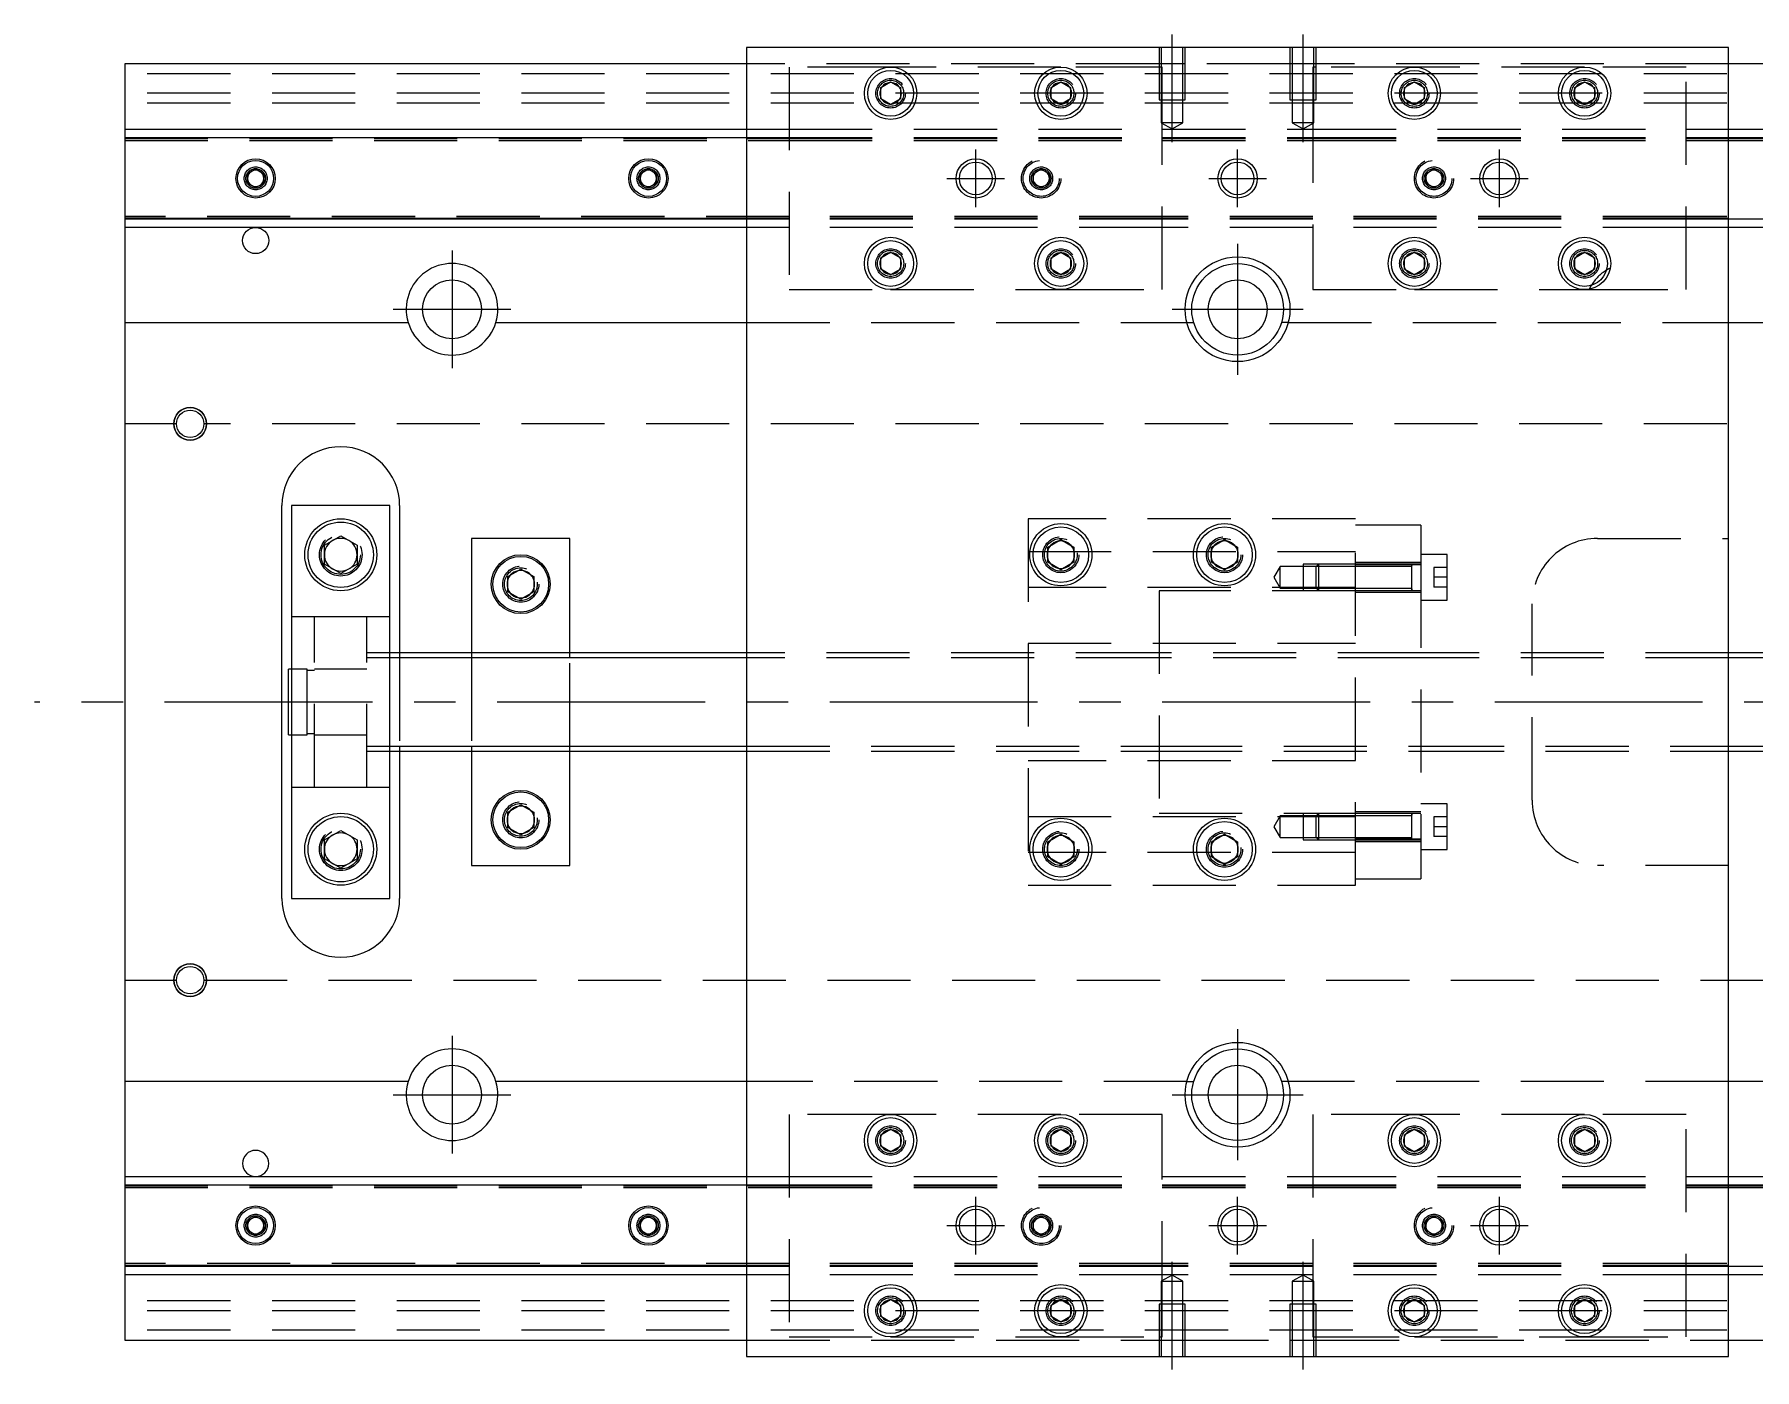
# Model space of a CAD drawing. Extents: x -14 to 591, y -284 to 102.
# Drawn here: x -13.8 to 249, y -102 to 102 of the extents above; entities that cross this region are included whole.
import ezdxf

# ---------------------------------------------------------------- set-up
doc = ezdxf.new("R2010")
doc.units = 0
doc.linetypes.add('CENTER', pattern=[50.8, 31.75, -6.35, 6.35, -6.35])
doc.linetypes.add('DASHED', pattern=[19.05, 12.7, -6.35])
doc.layers.get('0').update_dxf_attribs({"linetype": 'CONTINUOUS'})
doc.layers.add('CENTER', color=1, linetype='CENTER')

msp = doc.modelspace()

# ---------------------------------------------------------------- linework, layer by layer
at = {"color": 7, "linetype": 'CONTINUOUS'}
for p, q in [((245, 100), (95, 100)), ((95, 100), (95, -100)), ((245, -100), (245, 100)), ((95, 97.5), (0, 97.5)), ((0, 97.5), (0, 87.5)), ((340, 97.5), (245, 97.5)), ((115.5, 93.866026), (117, 94.73205)), ((117, 94.73205), (118.5, 93.866026)), ((141.5, 93.866026), (143, 94.73205)), ((143, 94.73205), (144.5, 93.866026)), ((195.5, 93.866026), (197, 94.73205)), ((197, 94.73205), (198.5, 93.866026)), ((221.5, 93.866026), (223, 94.73205)), ((223, 94.73205), (224.5, 93.866026)), ((115.5, 92.133974), (115.5, 93.866026)), ((117, 91.26795), (115.5, 92.133974)), ((118.5, 92.133974), (117, 91.26795)), ((118.5, 93.866026), (118.5, 92.133974)), ((141.5, 92.133974), (141.5, 93.866026)), ((143, 91.26795), (141.5, 92.133974)), ((144.5, 92.133974), (143, 91.26795)), ((144.5, 93.866026), (144.5, 92.133974)), ((195.5, 92.133974), (195.5, 93.866026)), ((197, 91.26795), (195.5, 92.133974)), ((198.5, 92.133974), (197, 91.26795)), ((198.5, 93.866026), (198.5, 92.133974)), ((221.5, 92.133974), (221.5, 93.866026)), ((223, 91.26795), (221.5, 92.133974)), ((224.5, 92.133974), (223, 91.26795)), ((224.5, 93.866026), (224.5, 92.133974)), ((0, 87.5), (95, 87.5)), ((0, 87.5), (0, 86.247728)), ((245, 87.5), (340, 87.5)), ((0, 86.247728), (0, 73.752272)), ((0, 86.247728), (95, 86.247728)), ((245, 86.247728), (340, 86.247728)), ((18.75, 80.721688), (20, 81.443376)), ((18.75, 79.278312), (18.75, 80.721688)), ((20, 78.556624), (18.75, 79.278312)), ((20, 81.443376), (21.25, 80.721688)), ((21.25, 79.278312), (20, 78.556624)), ((21.25, 80.721688), (21.25, 79.278312)), ((78.75, 80.721688), (80, 81.443376)), ((78.75, 79.278312), (78.75, 80.721688)), ((80, 78.556624), (78.75, 79.278312)), ((80, 81.443376), (81.25, 80.721688)), ((81.25, 79.278312), (80, 78.556624)), ((81.25, 80.721688), (81.25, 79.278312)), ((95, 73.752272), (0, 73.752272)), ((0, 73.752272), (0, 72.5)), ((340, 73.752272), (245, 73.752272)), ((95, 72.5), (0, 72.5)), ((0, 72.5), (0, 58)), ((340, 72.5), (245, 72.5)), ((115.5, 67.866026), (117, 68.73205)), ((117, 68.73205), (118.5, 67.866026)), ((141.5, 67.866026), (143, 68.73205)), ((143, 68.73205), (144.5, 67.866026)), ((195.5, 67.866026), (197, 68.73205)), ((197, 68.73205), (198.5, 67.866026)), ((221.5, 67.866026), (223, 68.73205)), ((223, 68.73205), (224.5, 67.866026)), ((115.5, 66.133974), (115.5, 67.866026)), ((117, 65.26795), (115.5, 66.133974)), ((118.5, 66.133974), (117, 65.26795)), ((118.5, 67.866026), (118.5, 66.133974)), ((141.5, 66.133974), (141.5, 67.866026)), ((143, 65.26795), (141.5, 66.133974)), ((144.5, 66.133974), (143, 65.26795)), ((144.5, 67.866026), (144.5, 66.133974)), ((195.5, 66.133974), (195.5, 67.866026)), ((197, 65.26795), (195.5, 66.133974)), ((198.5, 66.133974), (197, 65.26795)), ((198.5, 67.866026), (198.5, 66.133974)), ((221.5, 66.133974), (221.5, 67.866026)), ((223, 65.26795), (221.5, 66.133974)), ((224.5, 66.133974), (223, 65.26795)), ((224.5, 67.866026), (224.5, 66.133974)), ((0, 58), (43.291796, 58)), ((0, 58), (0, -58)), ((56.708204, 58), (95, 58)), ((162.254033, 58), (163.291796, 58)), ((177.745967, 58), (176.708204, 58)), ((245, 58), (283.291796, 58)), ((24, -30), (24, 30)), ((25.5, 30), (25.5, -30)), ((40.5, 30), (25.5, 30)), ((40.5, -30), (40.5, 30)), ((42, 30), (42, 7.5)), ((30.5, 23.943376), (33, 25.386752)), ((30.5, 21.056624), (30.5, 23.943376)), ((33, 25.386752), (35.5, 23.943376)), ((35.5, 23.943376), (35.5, 21.056624)), ((68, 25), (53, 25)), ((53, 25), (53, 7.5)), ((68, 7.5), (68, 25)), ((141, 23.6547), (143, 24.809402)), ((141, 21.3453), (141, 23.6547)), ((143, 24.809402), (145, 23.6547)), ((145, 23.6547), (145, 21.3453)), ((166, 23.6547), (168, 24.809402)), ((166, 21.3453), (166, 23.6547)), ((168, 24.809402), (170, 23.6547)), ((170, 23.6547), (170, 21.3453)), ((33, 19.613248), (30.5, 21.056624)), ((35.5, 21.056624), (33, 19.613248)), ((143, 20.190598), (141, 21.3453)), ((145, 21.3453), (143, 20.190598)), ((168, 20.190598), (166, 21.3453)), ((170, 21.3453), (168, 20.190598)), ((196.6, 20.702558), (196.6, 21.052564)), ((58.5, 19.1547), (60.5, 20.309402)), ((58.5, 16.8453), (58.5, 19.1547)), ((60.5, 20.309402), (62.5, 19.1547)), ((62.5, 19.1547), (62.5, 16.8453)), ((60.5, 15.690598), (58.5, 16.8453)), ((62.5, 16.8453), (60.5, 15.690598)), ((196.6, 17.052554), (196.6, 17.402558)), ((95, 7.5), (40.5, 7.5)), ((290, 7.5), (245, 7.5)), ((25, -5), (25, 5)), ((25.5, 5), (25, 5)), ((25, -5), (25.5, -5)), ((40.5, -7.5), (95, -7.5)), ((42, -7.5), (42, -30)), ((53, -7.5), (53, -25)), ((68, -25), (68, -7.5)), ((245, -7.5), (290, -7.5)), ((58.5, -16.8453), (60.5, -15.690598)), ((60.5, -15.690598), (62.5, -16.8453)), ((58.5, -19.1547), (58.5, -16.8453)), ((62.5, -16.8453), (62.5, -19.1547)), ((196.6, -21.052564), (196.6, -17.052554)), ((30.5, -21.056624), (33, -19.613248)), ((33, -19.613248), (35.5, -21.056624)), ((60.5, -20.309402), (58.5, -19.1547)), ((62.5, -19.1547), (60.5, -20.309402)), ((141, -21.3453), (143, -20.190598)), ((143, -20.190598), (145, -21.3453)), ((166, -21.3453), (168, -20.190598)), ((168, -20.190598), (170, -21.3453)), ((30.5, -23.943376), (30.5, -21.056624)), ((35.5, -21.056624), (35.5, -23.943376)), ((141, -23.6547), (141, -21.3453)), ((145, -21.3453), (145, -23.6547)), ((166, -23.6547), (166, -21.3453)), ((170, -21.3453), (170, -23.6547)), ((196.6, -21.052564), (196.6, -21.051878)), ((33, -25.386752), (30.5, -23.943376)), ((35.5, -23.943376), (33, -25.386752)), ((53, -25), (68, -25)), ((143, -24.809402), (141, -23.6547)), ((145, -23.6547), (143, -24.809402)), ((168, -24.809402), (166, -23.6547)), ((170, -23.6547), (168, -24.809402)), ((25.5, -30), (40.5, -30)), ((0, -58), (0, -72.5)), ((43.291796, -58), (0, -58)), ((95, -58), (56.708204, -58)), ((162.254033, -58), (163.291796, -58)), ((177.745967, -58), (176.708204, -58)), ((283.291796, -58), (245, -58)), ((115.5, -66.133974), (117, -65.26795)), ((117, -65.26795), (118.5, -66.133974)), ((141.5, -66.133974), (143, -65.26795)), ((143, -65.26795), (144.5, -66.133974)), ((195.5, -66.133974), (197, -65.26795)), ((197, -65.26795), (198.5, -66.133974)), ((221.5, -66.133974), (223, -65.26795)), ((223, -65.26795), (224.5, -66.133974)), ((115.5, -67.866026), (115.5, -66.133974)), ((117, -68.73205), (115.5, -67.866026)), ((118.5, -67.866026), (117, -68.73205)), ((118.5, -66.133974), (118.5, -67.866026)), ((141.5, -67.866026), (141.5, -66.133974)), ((143, -68.73205), (141.5, -67.866026)), ((144.5, -67.866026), (143, -68.73205)), ((144.5, -66.133974), (144.5, -67.866026)), ((195.5, -67.866026), (195.5, -66.133974)), ((197, -68.73205), (195.5, -67.866026)), ((198.5, -67.866026), (197, -68.73205)), ((198.5, -66.133974), (198.5, -67.866026)), ((221.5, -67.866026), (221.5, -66.133974)), ((223, -68.73205), (221.5, -67.866026)), ((224.5, -67.866026), (223, -68.73205)), ((224.5, -66.133974), (224.5, -67.866026)), ((0, -72.5), (95, -72.5)), ((0, -72.5), (0, -73.752272)), ((245, -72.5), (340, -72.5)), ((0, -73.752272), (95, -73.752272)), ((0, -73.752272), (0, -86.247728)), ((245, -73.752272), (340, -73.752272)), ((18.75, -79.278312), (20, -78.556624)), ((20, -78.556624), (21.25, -79.278312)), ((78.75, -79.278312), (80, -78.556624)), ((80, -78.556624), (81.25, -79.278312)), ((18.75, -80.721688), (18.75, -79.278312)), ((20, -81.443376), (18.75, -80.721688)), ((21.25, -80.721688), (20, -81.443376)), ((21.25, -79.278312), (21.25, -80.721688)), ((78.75, -80.721688), (78.75, -79.278312)), ((80, -81.443376), (78.75, -80.721688)), ((81.25, -80.721688), (80, -81.443376)), ((81.25, -79.278312), (81.25, -80.721688)), ((0, -86.247728), (0, -87.5)), ((95, -86.247728), (0, -86.247728)), ((340, -86.247728), (245, -86.247728)), ((95, -87.5), (0, -87.5)), ((0, -87.5), (0, -97.5)), ((340, -87.5), (245, -87.5)), ((115.5, -92.133974), (117, -91.26795)), ((117, -91.26795), (118.5, -92.133974)), ((141.5, -92.133974), (143, -91.26795)), ((143, -91.26795), (144.5, -92.133974)), ((195.5, -92.133974), (197, -91.26795)), ((197, -91.26795), (198.5, -92.133974)), ((221.5, -92.133974), (223, -91.26795)), ((223, -91.26795), (224.5, -92.133974)), ((115.5, -93.866026), (115.5, -92.133974)), ((117, -94.73205), (115.5, -93.866026)), ((118.5, -93.866026), (117, -94.73205)), ((118.5, -92.133974), (118.5, -93.866026)), ((141.5, -93.866026), (141.5, -92.133974)), ((143, -94.73205), (141.5, -93.866026)), ((144.5, -93.866026), (143, -94.73205)), ((144.5, -92.133974), (144.5, -93.866026)), ((195.5, -93.866026), (195.5, -92.133974)), ((197, -94.73205), (195.5, -93.866026)), ((198.5, -93.866026), (197, -94.73205)), ((198.5, -92.133974), (198.5, -93.866026)), ((221.5, -93.866026), (221.5, -92.133974)), ((223, -94.73205), (221.5, -93.866026)), ((224.5, -93.866026), (223, -94.73205)), ((224.5, -92.133974), (224.5, -93.866026)), ((0, -97.5), (95, -97.5)), ((245, -97.5), (340, -97.5)), ((95, -100), (245, -100))]:
    msp.add_line(p, q, dxfattribs=at)
at = {"color": 3, "linetype": 'DASHED'}
for p, q in [((158.000006, 100), (158.000006, 92)), ((158.35, 100), (158.35, 92)), ((161.65, 92), (161.65, 100)), ((161.999994, 92), (161.999994, 100)), ((178.000006, 100), (178.000006, 92)), ((178.35, 100), (178.35, 92)), ((181.65, 92), (181.65, 100)), ((181.999994, 92), (181.999994, 100)), ((158.000006, 97.5), (95, 97.5)), ((161.999994, 97.5), (158.000006, 97.5)), ((178.000006, 97.5), (161.999994, 97.5)), ((181.999994, 97.5), (178.000006, 97.5)), ((245, 97.5), (181.999994, 97.5)), ((340, 96), (0, 96)), ((101.5, 97), (101.5, 63)), ((117, 97), (101.5, 97)), ((143, 97), (117, 97)), ((158.000006, 97), (143, 97)), ((158.5, 97), (158.000006, 97)), ((158.5, 92), (158.5, 97)), ((181.5, 97), (181.5, 92)), ((181.999994, 97), (181.5, 97)), ((197, 97), (181.999994, 97)), ((223, 97), (197, 97)), ((238.5, 97), (223, 97)), ((238.5, 63), (238.5, 97)), ((340, 93), (0, 93)), ((118.973226, 93.326156), (119, 93)), ((144.973226, 93.326156), (145, 93)), ((158.000006, 92), (161.999994, 92)), ((158.35, 92), (158.35, 88.5)), ((158.5, 63), (158.5, 92)), ((161.65, 88.5), (161.65, 92)), ((178.000006, 92), (181.999994, 92)), ((178.35, 92), (178.35, 88.5)), ((181.5, 92), (181.5, 63)), ((181.65, 88.5), (181.65, 92)), ((195, 93), (195.023172, 93.30356)), ((221, 93), (221.030168, 93.346066)), ((340, 91.5), (0, 91.5)), ((95, 87.5), (101.5, 87.5)), ((101.5, 87.5), (158.5, 87.5)), ((161.65, 88.5), (158.35, 88.5)), ((158.35, 88.5), (160, 87.547372)), ((158.5, 87.5), (181.5, 87.5)), ((160, 87.547372), (161.65, 88.5)), ((181.65, 88.5), (178.35, 88.5)), ((178.35, 88.5), (180, 87.547372)), ((180, 87.547372), (181.65, 88.5)), ((181.5, 87.5), (238.5, 87.5)), ((238.5, 87.5), (245, 87.5)), ((0, 86.1147), (95, 86.1147)), ((0, 86.1), (101.5, 86.1)), ((0, 85.8), (101.5, 85.8)), ((95, 86.247728), (101.5, 86.247728)), ((95, 86.1147), (101.5, 86.1147)), ((101.5, 86.247728), (158.5, 86.247728)), ((101.5, 86.1147), (158.5, 86.1147)), ((101.5, 86.1), (158.5, 86.1)), ((101.5, 86.1), (158.5, 86.1)), ((101.5, 85.8), (158.5, 85.8)), ((101.5, 85.8), (158.5, 85.8)), ((158.5, 86.247728), (181.5, 86.247728)), ((158.5, 86.1147), (181.5, 86.1147)), ((158.5, 86.1), (181.5, 86.1)), ((158.5, 85.8), (181.5, 85.8)), ((181.5, 86.247728), (238.5, 86.247728)), ((181.5, 86.1147), (238.5, 86.1147)), ((181.5, 86.1), (238.5, 86.1)), ((181.5, 86.1), (238.5, 86.1)), ((181.5, 85.8), (238.5, 85.8)), ((181.5, 85.8), (238.5, 85.8)), ((238.5, 86.247728), (245, 86.247728)), ((238.5, 86.1147), (245, 86.1147)), ((238.5, 86.1), (340, 86.1)), ((238.5, 85.8), (340, 85.8)), ((245, 86.1147), (340, 86.1147)), ((21.477374, 80.25955), (21.5, 80)), ((78.5, 80), (78.516134, 80.21941)), ((138.75, 80.721688), (140, 81.443376)), ((138.75, 79.278312), (138.75, 80.721688)), ((140, 78.556624), (138.75, 79.278312)), ((140, 81.443376), (141.25, 80.721688)), ((141.25, 79.278312), (140, 78.556624)), ((141.25, 80.721688), (141.25, 79.278312)), ((141.477374, 80.25955), (141.5, 80)), ((198.75, 80.721688), (200, 81.443376)), ((198.75, 79.278312), (198.75, 80.721688)), ((200, 78.556624), (198.75, 79.278312)), ((200, 81.443376), (201.25, 80.721688)), ((201.25, 79.278312), (200, 78.556624)), ((201.25, 80.721688), (201.25, 79.278312)), ((201.477374, 80.25955), (201.5, 80)), ((101.5, 74.2), (0, 74.2)), ((101.5, 73.9), (0, 73.9)), ((95, 73.8853), (0, 73.8853)), ((101.5, 73.8853), (95, 73.8853)), ((101.5, 73.752272), (95, 73.752272)), ((158.5, 74.2), (101.5, 74.2)), ((158.5, 73.9), (101.5, 73.9)), ((158.5, 73.8853), (101.5, 73.8853)), ((158.5, 73.752272), (101.5, 73.752272)), ((181.5, 74.2), (158.5, 74.2)), ((181.5, 73.9), (158.5, 73.9)), ((181.5, 73.8853), (158.5, 73.8853)), ((181.5, 73.752272), (158.5, 73.752272)), ((238.5, 74.2), (181.5, 74.2)), ((238.5, 73.9), (181.5, 73.9)), ((238.5, 73.8853), (181.5, 73.8853)), ((238.5, 73.752272), (181.5, 73.752272)), ((340, 74.2), (238.5, 74.2)), ((340, 73.9), (238.5, 73.9)), ((245, 73.8853), (238.5, 73.8853)), ((245, 73.752272), (238.5, 73.752272)), ((340, 73.8853), (245, 73.8853)), ((101.5, 72.5), (95, 72.5)), ((158.5, 72.5), (101.5, 72.5)), ((181.5, 72.5), (158.5, 72.5)), ((238.5, 72.5), (181.5, 72.5)), ((245, 72.5), (238.5, 72.5)), ((118.973226, 67.326156), (119, 67)), ((144.973226, 67.326156), (145, 67)), ((198.973226, 67.326156), (199, 67)), ((224.973226, 67.326156), (225, 67)), ((101.5, 63), (117, 63)), ((117, 63), (143, 63)), ((143, 63), (158.5, 63)), ((181.5, 63), (197, 63)), ((197, 63), (223, 63)), ((223, 63), (238.5, 63)), ((95, 58), (162.254033, 58)), ((177.745967, 58), (245, 58)), ((7.9, 42.5), (0, 42.5)), ((340, 42.5), (12.1, 42.5)), ((138, 28), (138, -28)), ((188, 28), (138, 28)), ((188, -28), (188, 28)), ((198, 27), (188, 27)), ((198, 27), (198, 20.976176)), ((225, 25), (245, 25)), ((30, 22.5), (30.020026, 22.846056)), ((138, 23), (188, 23)), ((145.483582, 22.786038), (145.5, 22.5)), ((165.5, 22.5), (165.52689, 22.865682)), ((180, 21.052554), (180, 17.052564)), ((182.35, 21.052554), (180, 21.052554)), ((182.35, 21.052558), (182, 20.702558)), ((182.35, 21.052558), (182.35, 17.052558)), ((188, 21.052556), (182.35, 21.052558)), ((188, 21.052554), (182.35, 21.052554)), ((198, 21.302558), (188, 21.302558)), ((196.605, 21.052558), (188, 21.052556)), ((198, 21.052558), (196.595, 21.052558)), ((196.6, 17.052554), (196.6, 21.052564)), ((196.6, 20.836098), (196.6, 21.052558)), ((196.6, 21.052558), (196.6, 20.835892)), ((202, 22.552558), (198, 22.552558)), ((202, 15.552558), (202, 22.552558)), ((176.5, 20.702558), (175.547372, 19.052558)), ((175.547372, 19.052558), (176.5, 17.402558)), ((176.5, 17.402558), (176.5, 20.702558)), ((180, 20.702558), (176.5, 20.702558)), ((182, 20.702558), (180, 20.702558)), ((182, 17.402558), (182, 20.702558)), ((188, 20.702558), (182, 20.702558)), ((188, 20.702558), (182, 20.702558)), ((198, 20.976176), (188, 20.976176)), ((196.6, 20.702558), (188, 20.702558)), ((196.6, 17.26902), (196.6, 20.836098)), ((196.6, 17.402558), (196.6, 20.702558)), ((198, 20.976176), (198, -20.976176)), ((200, 20.552558), (200, 19.052558)), ((202, 20.552558), (200, 20.552558)), ((200, 19.052558), (200, 17.552558)), ((202, 19.052558), (200, 19.052558)), ((62.983582, 18.286038), (63, 18)), ((188, 17.5), (138, 17.5)), ((158, 17), (158, -17)), ((188, 17), (158, 17)), ((176.5, 17.402558), (180, 17.402558)), ((180, 17.402558), (182, 17.402558)), ((180, 17.052564), (182.35, 17.052564)), ((182, 17.402558), (188, 17.402558)), ((182, 17.402558), (182.35, 17.052558)), ((182, 17.402558), (188, 17.402558)), ((182.35, 17.052564), (188, 17.052564)), ((182.35, 17.052558), (188, 17.052562)), ((188, 17.402558), (196.6, 17.402558)), ((188, 17.052562), (196.605, 17.052558)), ((188, 16.802558), (198, 16.802558)), ((196.595, 17.052558), (198, 17.052558)), ((196.6, 17.269268), (196.6, 17.052558)), ((196.6, 17.052558), (196.6, 17.26902)), ((202, 17.552558), (200, 17.552558)), ((198, 15.552558), (202, 15.552558)), ((215, -15), (215, 15)), ((29, 13), (25.5, 13)), ((29, -13), (29, 13)), ((37, 13), (29, 13)), ((37, -13), (37, 13)), ((40.5, 13), (37, 13)), ((138, 9), (188, 9)), ((40.5, 7.5), (37, 7.5)), ((40.5, 6.75), (37, 6.75)), ((42, 7.5), (42, 6.75)), ((42, 6.75), (42, -6.75)), ((53, 7.5), (53, 6.75)), ((53, 6.75), (53, -6.75)), ((68, 6.75), (68, 7.5)), ((68, -6.75), (68, 6.75)), ((158, 7.5), (95, 7.5)), ((158, 6.75), (95, 6.75)), ((198, 7.5), (158, 7.5)), ((198, 6.75), (158, 6.75)), ((245, 7.5), (198, 7.5)), ((245, 6.75), (198, 6.75)), ((27.85, 5), (25.5, 5)), ((27.85, -5), (27.85, 5)), ((29, 4.8), (27.85, 4.8)), ((37, 5), (29, 5)), ((25.5, -5), (27.85, -5)), ((27.85, -4.8), (29, -4.8)), ((29, -5), (37, -5)), ((37, -6.75), (40.5, -6.75)), ((37, -7.5), (40.5, -7.5)), ((42, -6.75), (42, -7.5)), ((53, -6.75), (53, -7.5)), ((68, -7.5), (68, -6.75)), ((95, -6.75), (158, -6.75)), ((95, -7.5), (158, -7.5)), ((158, -6.75), (198, -6.75)), ((158, -7.5), (198, -7.5)), ((198, -6.75), (245, -6.75)), ((198, -7.5), (245, -7.5)), ((188, -9), (138, -9)), ((25.5, -13), (29, -13)), ((29, -13), (37, -13)), ((37, -13), (40.5, -13)), ((202, -15.552558), (198, -15.552558)), ((202, -22.552558), (202, -15.552558)), ((62.983582, -17.713962), (63, -18)), ((138, -17.5), (188, -17.5)), ((158, -17), (188, -17)), ((176.5, -17.402558), (175.547372, -19.052558)), ((176.5, -20.702558), (176.5, -17.402558)), ((180, -17.402558), (176.5, -17.402558)), ((180, -17.052564), (180, -21.052554)), ((182.35, -17.052564), (180, -17.052564)), ((182, -17.402558), (180, -17.402558)), ((182.35, -17.052558), (182, -17.402558)), ((182, -20.702558), (182, -17.402558)), ((188, -17.402558), (182, -17.402558)), ((188, -17.402558), (182, -17.402558)), ((182.35, -17.052558), (182.35, -21.052558)), ((188, -17.052562), (182.35, -17.052558)), ((188, -17.052564), (182.35, -17.052564)), ((198, -16.802558), (188, -16.802558)), ((196.605, -17.052558), (188, -17.052562)), ((196.6, -17.402558), (188, -17.402558)), ((198, -17.052558), (196.595, -17.052558)), ((196.6, -21.051878), (196.6, -17.052554)), ((196.6, -17.26902), (196.6, -17.052558)), ((196.6, -17.052558), (196.6, -17.269226)), ((196.6, -20.836098), (196.6, -17.26902)), ((200, -17.552558), (200, -19.052558)), ((202, -17.552558), (200, -17.552558)), ((175.547372, -19.052558), (176.5, -20.702558)), ((176.5, -20.702558), (180, -20.702558)), ((180, -20.702558), (182, -20.702558)), ((182, -20.702558), (188, -20.702558)), ((182, -20.702558), (182.35, -21.052558)), ((182, -20.702558), (188, -20.702558)), ((188, -20.702558), (196.6, -20.702558)), ((198, -20.976176), (188, -20.976176)), ((198, -20.976176), (188, -20.976176)), ((196.6, -20.83585), (196.6, -21.052558)), ((196.6, -21.052558), (196.6, -20.836098)), ((198, -20.976176), (198, -27)), ((202, -19.052558), (200, -19.052558)), ((200, -19.052558), (200, -20.552558)), ((202, -20.552558), (200, -20.552558)), ((30, -22.5), (30.020026, -22.153944)), ((188, -23), (138, -23)), ((140.5, -22.5), (140.534018, -22.088984)), ((170.483582, -22.213962), (170.5, -22.5)), ((180, -21.052554), (182.35, -21.052554)), ((182.35, -21.052554), (188, -21.052554)), ((182.35, -21.052558), (188, -21.052556)), ((188, -21.052556), (196.605, -21.052558)), ((188, -21.302558), (198, -21.302558)), ((196.595, -21.052558), (198, -21.052558)), ((198, -22.552558), (202, -22.552558)), ((245, -25), (225, -25)), ((138, -28), (188, -28)), ((188, -27), (198, -27)), ((0, -42.5), (7.9, -42.5)), ((12.1, -42.5), (340, -42.5)), ((162.254033, -58), (95, -58)), ((245, -58), (177.745967, -58)), ((101.5, -63), (101.5, -97)), ((117, -63), (101.5, -63)), ((143, -63), (117, -63)), ((158.5, -63), (143, -63)), ((158.5, -92), (158.5, -63)), ((197, -63), (181.5, -63)), ((181.5, -63), (181.5, -92)), ((223, -63), (197, -63)), ((238.5, -63), (223, -63)), ((238.5, -97), (238.5, -63)), ((118.973226, -66.673844), (119, -67)), ((141, -67), (141.023172, -66.69644)), ((195, -67), (195.023172, -66.69644)), ((221, -67), (221.030168, -66.653934)), ((95, -72.5), (101.5, -72.5)), ((101.5, -72.5), (158.5, -72.5)), ((158.5, -72.5), (181.5, -72.5)), ((181.5, -72.5), (238.5, -72.5)), ((238.5, -72.5), (245, -72.5)), ((0, -73.8853), (95, -73.8853)), ((0, -73.9), (101.5, -73.9)), ((0, -74.2), (101.5, -74.2)), ((95, -73.752272), (101.5, -73.752272)), ((95, -73.8853), (101.5, -73.8853)), ((101.5, -73.752272), (158.5, -73.752272)), ((101.5, -73.8853), (158.5, -73.8853)), ((101.5, -73.9), (158.5, -73.9)), ((101.5, -74.2), (158.5, -74.2)), ((158.5, -73.752272), (181.5, -73.752272)), ((158.5, -73.8853), (181.5, -73.8853)), ((158.5, -73.9), (181.5, -73.9)), ((158.5, -74.2), (181.5, -74.2)), ((181.5, -73.752272), (238.5, -73.752272)), ((181.5, -73.8853), (238.5, -73.8853)), ((181.5, -73.9), (238.5, -73.9)), ((181.5, -74.2), (238.5, -74.2)), ((238.5, -73.752272), (245, -73.752272)), ((238.5, -73.8853), (245, -73.8853)), ((238.5, -73.9), (340, -73.9)), ((238.5, -74.2), (340, -74.2)), ((245, -73.8853), (340, -73.8853)), ((138.75, -79.278312), (140, -78.556624)), ((140, -78.556624), (141.25, -79.278312)), ((198.75, -79.278312), (200, -78.556624)), ((200, -78.556624), (201.25, -79.278312)), ((18.5, -80), (18.516134, -79.78059)), ((81.477374, -79.74045), (81.5, -80)), ((138.75, -80.721688), (138.75, -79.278312)), ((140, -81.443376), (138.75, -80.721688)), ((141.25, -80.721688), (140, -81.443376)), ((141.25, -79.278312), (141.25, -80.721688)), ((141.477374, -79.74045), (141.5, -80)), ((198.75, -80.721688), (198.75, -79.278312)), ((200, -81.443376), (198.75, -80.721688)), ((201.25, -80.721688), (200, -81.443376)), ((201.25, -79.278312), (201.25, -80.721688)), ((201.477374, -79.74045), (201.5, -80)), ((101.5, -85.8), (0, -85.8)), ((101.5, -86.1), (0, -86.1)), ((95, -86.1147), (0, -86.1147)), ((101.5, -86.1147), (95, -86.1147)), ((101.5, -86.247728), (95, -86.247728)), ((158.5, -85.8), (101.5, -85.8)), ((158.5, -85.8), (101.5, -85.8)), ((158.5, -86.1), (101.5, -86.1)), ((158.5, -86.1), (101.5, -86.1)), ((158.5, -86.1147), (101.5, -86.1147)), ((158.5, -86.247728), (101.5, -86.247728)), ((181.5, -85.8), (158.5, -85.8)), ((181.5, -86.1), (158.5, -86.1)), ((181.5, -86.1147), (158.5, -86.1147)), ((181.5, -86.247728), (158.5, -86.247728)), ((238.5, -85.8), (181.5, -85.8)), ((238.5, -85.8), (181.5, -85.8)), ((238.5, -86.1), (181.5, -86.1)), ((238.5, -86.1), (181.5, -86.1)), ((238.5, -86.1147), (181.5, -86.1147)), ((238.5, -86.247728), (181.5, -86.247728)), ((340, -85.8), (238.5, -85.8)), ((340, -86.1), (238.5, -86.1)), ((245, -86.1147), (238.5, -86.1147)), ((245, -86.247728), (238.5, -86.247728)), ((340, -86.1147), (245, -86.1147)), ((101.5, -87.5), (95, -87.5)), ((158.5, -87.5), (101.5, -87.5)), ((160, -87.547372), (158.35, -88.5)), ((158.35, -88.5), (160, -88.5)), ((158.35, -88.5), (158.35, -92)), ((181.5, -87.5), (158.5, -87.5)), ((161.65, -88.5), (160, -87.547372)), ((160, -88.5), (161.65, -88.5)), ((161.65, -92), (161.65, -88.5)), ((180, -87.547372), (178.35, -88.5)), ((178.35, -88.5), (180, -88.5)), ((178.35, -88.5), (178.35, -92)), ((181.65, -88.5), (180, -87.547372)), ((180, -88.5), (181.65, -88.5)), ((238.5, -87.5), (181.5, -87.5)), ((181.65, -92), (181.65, -88.5)), ((245, -87.5), (238.5, -87.5)), ((340, -91.5), (0, -91.5)), ((340, -93), (0, -93)), ((115, -93), (115.030168, -92.653934)), ((144.973226, -92.673844), (145, -93)), ((161.999994, -92), (158.000006, -92)), ((158.000006, -92), (158.000006, -100)), ((158.35, -92), (158.35, -100)), ((158.5, -97), (158.5, -92)), ((161.65, -100), (161.65, -92)), ((161.999994, -100), (161.999994, -92)), ((181.999994, -92), (178.000006, -92)), ((178.000006, -92), (178.000006, -100)), ((178.35, -92), (178.35, -100)), ((181.5, -92), (181.5, -97)), ((181.65, -100), (181.65, -92)), ((181.999994, -100), (181.999994, -92)), ((198.973226, -92.673844), (199, -93)), ((224.973226, -92.673844), (225, -93)), ((340, -96), (0, -96)), ((101.5, -97), (117, -97)), ((117, -97), (143, -97)), ((143, -97), (158.000006, -97)), ((158.000006, -97), (158.5, -97)), ((181.5, -97), (181.999994, -97)), ((181.999994, -97), (197, -97)), ((197, -97), (223, -97)), ((223, -97), (238.5, -97)), ((95, -97.5), (158.000006, -97.5)), ((158.000006, -97.5), (161.999994, -97.5)), ((161.999994, -97.5), (178.000006, -97.5)), ((178.000006, -97.5), (181.999994, -97.5)), ((181.999994, -97.5), (245, -97.5))]:
    msp.add_line(p, q, dxfattribs=at)
at = {"color": 3, "linetype": 'CONTINUOUS'}
for p, q in [((95, 6.75), (40.5, 6.75)), ((290, 6.75), (245, 6.75)), ((40.5, -6.75), (95, -6.75)), ((245, -6.75), (290, -6.75))]:
    msp.add_line(p, q, dxfattribs=at)
at = {"color": 7, "linetype": 'CONTINUOUS'}
for centre, radius in [((117, 93), 4), ((117, 93), 3.5), ((143, 93), 4), ((143, 93), 3.5), ((197, 93), 4), ((197, 93), 3.5), ((223, 93), 4), ((223, 93), 3.5), ((20, 80), 3), ((20, 80), 2.75), ((80, 80), 3), ((80, 80), 2.75), ((130, 80), 2.5), ((170, 80), 3), ((170, 80), 2.5), ((210, 80), 2.5), ((20, 70.5), 2), ((117, 67), 4), ((143, 67), 4), ((197, 67), 4), ((223, 67), 4), ((117, 67), 3.5), ((143, 67), 3.5), ((197, 67), 3.5), ((223, 67), 3.5), ((170, 60), 8), ((170, 60), 7), ((50, 60), 4.5), ((170, 60), 4.5), ((10, 42.5), 2.5), ((10, 42.5), 2.1), ((33, 22.5), 5.5), ((33, 22.5), 5), ((143, 22.5), 4.75), ((143, 22.5), 4.25), ((168, 22.5), 4.75), ((168, 22.5), 4.25), ((60.5, 18), 4.5), ((60.5, 18), 4.25), ((60.5, -18), 4.5), ((60.5, -18), 4.25), ((33, -22.5), 5.5), ((33, -22.5), 5), ((143, -22.5), 4.75), ((143, -22.5), 4.25), ((168, -22.5), 4.75), ((168, -22.5), 4.25), ((10, -42.5), 2.5), ((10, -42.5), 2.1), ((170, -60), 8), ((170, -60), 7), ((50, -60), 4.5), ((170, -60), 4.5), ((117, -67), 4), ((143, -67), 4), ((197, -67), 4), ((223, -67), 4), ((117, -67), 3.5), ((143, -67), 3.5), ((197, -67), 3.5), ((223, -67), 3.5), ((20, -80), 3), ((20, -80), 2.75), ((80, -80), 3), ((80, -80), 2.75), ((130, -80), 2.5), ((170, -80), 3), ((170, -80), 2.5), ((210, -80), 2.5), ((117, -93), 4), ((143, -93), 4), ((197, -93), 4), ((223, -93), 4), ((117, -93), 3.5), ((143, -93), 3.5), ((197, -93), 3.5), ((223, -93), 3.5)]:
    msp.add_circle(centre, radius, dxfattribs=at)
at = {"color": 3, "linetype": 'DASHED'}
for centre, radius in [((117, 93), 2.25), ((117, 93), 2), ((143, 93), 2.25), ((143, 93), 2), ((197, 93), 2.25), ((197, 93), 2), ((223, 93), 2.25), ((223, 93), 2), ((20, 80), 1.75), ((20, 80), 1.5), ((80, 80), 1.75), ((80, 80), 1.5), ((140, 80), 3), ((140, 80), 2.75), ((140, 80), 1.75), ((140, 80), 1.5), ((200, 80), 3), ((200, 80), 2.75), ((200, 80), 1.75), ((200, 80), 1.5), ((117, 67), 2.25), ((117, 67), 2), ((143, 67), 2.25), ((143, 67), 2), ((197, 67), 2.25), ((197, 67), 2), ((223, 67), 2.25), ((223, 67), 2), ((33, 22.5), 3.25), ((33, 22.5), 3), ((143, 22.5), 2.75), ((143, 22.5), 2.5), ((168, 22.5), 2.75), ((168, 22.5), 2.5), ((60.5, 18), 2.75), ((60.5, 18), 2.5), ((60.5, -18), 2.75), ((60.5, -18), 2.5), ((33, -22.5), 3.25), ((33, -22.5), 3), ((143, -22.5), 2.75), ((143, -22.5), 2.5), ((168, -22.5), 2.75), ((168, -22.5), 2.5), ((117, -67), 2.25), ((117, -67), 2), ((143, -67), 2.25), ((143, -67), 2), ((197, -67), 2.25), ((197, -67), 2), ((223, -67), 2.25), ((223, -67), 2), ((20, -80), 1.75), ((20, -80), 1.5), ((80, -80), 1.75), ((80, -80), 1.5), ((140, -80), 3), ((140, -80), 2.75), ((140, -80), 1.75), ((140, -80), 1.5), ((200, -80), 3), ((200, -80), 2.75), ((200, -80), 1.75), ((200, -80), 1.5), ((117, -93), 2.25), ((117, -93), 2), ((143, -93), 2.25), ((143, -93), 2), ((197, -93), 2.25), ((197, -93), 2), ((223, -93), 2.25), ((223, -93), 2)]:
    msp.add_circle(centre, radius, dxfattribs=at)
at = {"color": 3, "linetype": 'CONTINUOUS'}
for centre in [(130, 80), (210, 80), (130, -80), (210, -80)]:
    msp.add_circle(centre, 3, dxfattribs=at)
at = {"color": 7, "linetype": 'CONTINUOUS'}
for centre, radius, start, end in [((117, 93), 1.65, 95.380023, 144.619977), ((117, 93), 1.65, 84.619977, 95.380023), ((117, 93), 1.65, 35.380023, 84.619977), ((143, 93), 1.65, 95.380023, 144.619977), ((143, 93), 1.65, 84.619977, 95.380023), ((143, 93), 1.65, 35.380023, 84.619977), ((197, 93), 1.65, 95.380023, 144.619977), ((197, 93), 1.65, 84.619977, 95.380023), ((197, 93), 1.65, 35.380023, 84.619977), ((223, 93), 1.65, 95.380023, 144.619977), ((223, 93), 1.65, 84.619977, 95.380023), ((223, 93), 1.65, 35.380023, 84.619977), ((117, 93), 1.65, 155.380023, 180), ((117, 93), 1.65, 180, 204.619977), ((117, 93), 1.65, 144.619977, 155.380023), ((117, 93), 1.65, 204.619977, 215.380023), ((117, 93), 1.65, 215.380023, 264.619977), ((117, 93), 1.65, 275.380023, 324.619977), ((117, 93), 1.65, 24.619977, 35.380023), ((117, 93), 1.65, 324.619977, 335.380023), ((117, 93), 1.65, 335.380023, 24.619977), ((143, 93), 1.65, 155.380023, 180), ((143, 93), 1.65, 180, 204.619977), ((143, 93), 1.65, 144.619977, 155.380023), ((143, 93), 1.65, 204.619977, 215.380023), ((143, 93), 1.65, 215.380023, 264.619977), ((143, 93), 1.65, 275.380023, 324.619977), ((143, 93), 1.65, 24.619977, 35.380023), ((143, 93), 1.65, 324.619977, 335.380023), ((143, 93), 1.65, 335.380023, 24.619977), ((197, 93), 1.65, 155.380023, 180), ((197, 93), 1.65, 180, 204.619977), ((197, 93), 1.65, 144.619977, 155.380023), ((197, 93), 1.65, 204.619977, 215.380023), ((197, 93), 1.65, 215.380023, 264.619977), ((197, 93), 1.65, 275.380023, 324.619977), ((197, 93), 1.65, 24.619977, 35.380023), ((197, 93), 1.65, 324.619977, 335.380023), ((197, 93), 1.65, 335.380023, 24.619977), ((223, 93), 1.65, 155.380023, 180), ((223, 93), 1.65, 180, 204.619977), ((223, 93), 1.65, 144.619977, 155.380023), ((223, 93), 1.65, 204.619977, 215.380023), ((223, 93), 1.65, 215.380023, 264.619977), ((223, 93), 1.65, 275.380023, 324.619977), ((223, 93), 1.65, 24.619977, 35.380023), ((223, 93), 1.65, 324.619977, 335.380023), ((223, 93), 1.65, 335.380023, 24.619977), ((117, 93), 1.65, 264.619977, 275.380023), ((143, 93), 1.65, 264.619977, 275.380023), ((197, 93), 1.65, 264.619977, 275.380023), ((223, 93), 1.65, 264.619977, 275.380023), ((20, 80), 1.25, 120, 180), ((20, 80), 1.25, 180, 240), ((20, 80), 1.25, 60, 120), ((20, 80), 1.25, 240, 300), ((20, 80), 1.25, 0, 60), ((20, 80), 1.25, 300, 0), ((80, 80), 1.25, 120, 180), ((80, 80), 1.25, 180, 240), ((80, 80), 1.25, 60, 120), ((80, 80), 1.25, 240, 300), ((80, 80), 1.25, 0, 60), ((80, 80), 1.25, 300, 0), ((140, 80), 1.25, 300, 180), ((140, 80), 1.25, 180, 240), ((140, 80), 1.25, 240, 300), ((200, 80), 1.25, 300, 180), ((200, 80), 1.25, 180, 240), ((200, 80), 1.25, 240, 300), ((117, 67), 1.65, 95.380023, 144.619977), ((117, 67), 1.65, 84.619977, 95.380023), ((117, 67), 1.65, 35.380023, 84.619977), ((143, 67), 1.65, 95.380023, 144.619977), ((143, 67), 1.65, 84.619977, 95.380023), ((143, 67), 1.65, 35.380023, 84.619977), ((197, 67), 1.65, 95.380023, 144.619977), ((197, 67), 1.65, 84.619977, 95.380023), ((197, 67), 1.65, 35.380023, 84.619977), ((223, 67), 1.65, 95.380023, 144.619977), ((223, 67), 1.65, 84.619977, 95.380023), ((223, 67), 1.65, 35.380023, 84.619977), ((50, 60), 7, 343.39845, 196.60155), ((117, 67), 1.65, 155.380023, 180), ((117, 67), 1.65, 180, 204.619977), ((117, 67), 1.65, 144.619977, 155.380023), ((117, 67), 1.65, 204.619977, 215.380023), ((117, 67), 1.65, 215.380023, 264.619977), ((117, 67), 1.65, 275.380023, 324.619977), ((117, 67), 1.65, 24.619977, 35.380023), ((117, 67), 1.65, 324.619977, 335.380023), ((117, 67), 1.65, 335.380023, 24.619977), ((143, 67), 1.65, 155.380023, 180), ((143, 67), 1.65, 180, 204.619977), ((143, 67), 1.65, 144.619977, 155.380023), ((143, 67), 1.65, 204.619977, 215.380023), ((143, 67), 1.65, 215.380023, 264.619977), ((143, 67), 1.65, 275.380023, 324.619977), ((143, 67), 1.65, 24.619977, 35.380023), ((143, 67), 1.65, 324.619977, 335.380023), ((143, 67), 1.65, 335.380023, 24.619977), ((197, 67), 1.65, 155.380023, 180), ((197, 67), 1.65, 180, 204.619977), ((197, 67), 1.65, 144.619977, 155.380023), ((197, 67), 1.65, 204.619977, 215.380023), ((197, 67), 1.65, 215.380023, 264.619977), ((197, 67), 1.65, 275.380023, 324.619977), ((197, 67), 1.65, 24.619977, 35.380023), ((197, 67), 1.65, 324.619977, 335.380023), ((197, 67), 1.65, 335.380023, 24.619977), ((223, 67), 1.65, 155.380023, 180), ((223, 67), 1.65, 180, 204.619977), ((223, 67), 1.65, 144.619977, 155.380023), ((223, 67), 1.65, 204.619977, 215.380023), ((223, 67), 1.65, 215.380023, 264.619977), ((223, 67), 1.65, 275.380023, 324.619977), ((223, 67), 1.65, 24.619977, 35.380023), ((223, 67), 1.65, 324.619977, 335.380023), ((223, 67), 1.65, 335.380023, 24.619977), ((117, 67), 1.65, 264.619977, 275.380023), ((143, 67), 1.65, 264.619977, 275.380023), ((197, 67), 1.65, 264.619977, 275.380023), ((223, 67), 1.65, 264.619977, 275.380023), ((50, 60), 7, 196.60155, 343.39845), ((33, 30), 9, 90, 180), ((33, 30), 9, 0, 90), ((33, 22.5), 2.5, 120, 180), ((33, 22.5), 2.5, 60, 120), ((33, 22.5), 2.5, 0, 60), ((143, 22.5), 2.1, 137.75279, 162.24721), ((143, 22.5), 2.1, 102.24721, 137.75279), ((143, 22.5), 2.1, 77.75279, 102.24721), ((143, 22.5), 2.1, 42.24721, 77.75279), ((143, 22.5), 2.1, 17.75279, 42.24721), ((168, 22.5), 2.1, 137.75279, 162.24721), ((168, 22.5), 2.1, 102.24721, 137.75279), ((168, 22.5), 2.1, 77.75279, 102.24721), ((168, 22.5), 2.1, 42.24721, 77.75279), ((168, 22.5), 2.1, 17.75279, 42.24721), ((33, 22.5), 2.5, 180, 240), ((33, 22.5), 2.5, 300, 0), ((143, 22.5), 2.1, 162.24721, 180), ((143, 22.5), 2.1, 180, 197.75279), ((143, 22.5), 2.1, 197.75279, 222.24721), ((143, 22.5), 2.1, 222.24721, 257.75279), ((143, 22.5), 2.1, 282.24721, 317.75279), ((143, 22.5), 2.1, 317.75279, 342.24721), ((143, 22.5), 2.1, 342.24721, 17.75279), ((168, 22.5), 2.1, 162.24721, 180), ((168, 22.5), 2.1, 180, 197.75279), ((168, 22.5), 2.1, 197.75279, 222.24721), ((168, 22.5), 2.1, 222.24721, 257.75279), ((168, 22.5), 2.1, 282.24721, 317.75279), ((168, 22.5), 2.1, 317.75279, 342.24721), ((168, 22.5), 2.1, 342.24721, 17.75279), ((33, 22.5), 2.5, 240, 300), ((60.5, 18), 2.1, 162.24721, 180), ((60.5, 18), 2.1, 137.75279, 162.24721), ((60.5, 18), 2.1, 102.24721, 137.75279), ((60.5, 18), 2.1, 77.75279, 102.24721), ((60.5, 18), 2.1, 42.24721, 77.75279), ((60.5, 18), 2.1, 17.75279, 42.24721), ((60.5, 18), 2.1, 342.24721, 17.75279), ((143, 22.5), 2.1, 257.75279, 282.24721), ((168, 22.5), 2.1, 257.75279, 282.24721), ((60.5, 18), 2.1, 180, 197.75279), ((60.5, 18), 2.1, 197.75279, 222.24721), ((60.5, 18), 2.1, 222.24721, 257.75279), ((60.5, 18), 2.1, 257.75279, 282.24721), ((60.5, 18), 2.1, 282.24721, 317.75279), ((60.5, 18), 2.1, 317.75279, 342.24721), ((60.5, -18), 2.1, 162.24721, 180), ((60.5, -18), 2.1, 180, 197.75279), ((60.5, -18), 2.1, 137.75279, 162.24721), ((60.5, -18), 2.1, 102.24721, 137.75279), ((60.5, -18), 2.1, 77.75279, 102.24721), ((60.5, -18), 2.1, 42.24721, 77.75279), ((60.5, -18), 2.1, 17.75279, 42.24721), ((60.5, -18), 2.1, 342.24721, 17.75279), ((33, -22.5), 2.5, 120, 180), ((33, -22.5), 2.5, 60, 120), ((33, -22.5), 2.5, 0, 60), ((60.5, -18), 2.1, 197.75279, 222.24721), ((60.5, -18), 2.1, 222.24721, 257.75279), ((60.5, -18), 2.1, 257.75279, 282.24721), ((60.5, -18), 2.1, 282.24721, 317.75279), ((60.5, -18), 2.1, 317.75279, 342.24721), ((143, -22.5), 2.1, 102.24721, 137.75279), ((143, -22.5), 2.1, 77.75279, 102.24721), ((143, -22.5), 2.1, 42.24721, 77.75279), ((168, -22.5), 2.1, 102.24721, 137.75279), ((168, -22.5), 2.1, 77.75279, 102.24721), ((168, -22.5), 2.1, 42.24721, 77.75279), ((33, -22.5), 2.5, 180, 240), ((33, -22.5), 2.5, 300, 0), ((143, -22.5), 2.1, 162.24721, 180), ((143, -22.5), 2.1, 180, 197.75279), ((143, -22.5), 2.1, 137.75279, 162.24721), ((143, -22.5), 2.1, 197.75279, 222.24721), ((143, -22.5), 2.1, 17.75279, 42.24721), ((143, -22.5), 2.1, 317.75279, 342.24721), ((143, -22.5), 2.1, 342.24721, 17.75279), ((168, -22.5), 2.1, 162.24721, 180), ((168, -22.5), 2.1, 180, 197.75279), ((168, -22.5), 2.1, 137.75279, 162.24721), ((168, -22.5), 2.1, 197.75279, 222.24721), ((168, -22.5), 2.1, 17.75279, 42.24721), ((168, -22.5), 2.1, 317.75279, 342.24721), ((168, -22.5), 2.1, 342.24721, 17.75279), ((33, -22.5), 2.5, 240, 300), ((143, -22.5), 2.1, 222.24721, 257.75279), ((143, -22.5), 2.1, 257.75279, 282.24721), ((143, -22.5), 2.1, 282.24721, 317.75279), ((168, -22.5), 2.1, 222.24721, 257.75279), ((168, -22.5), 2.1, 257.75279, 282.24721), ((168, -22.5), 2.1, 282.24721, 317.75279), ((33, -30), 9, 180, 270), ((33, -30), 9, 270, 0), ((50, -60), 7, 16.60155, 163.39845), ((50, -60), 7, 163.39845, 16.60155), ((117, -67), 1.65, 95.380023, 144.619977), ((117, -67), 1.65, 84.619977, 95.380023), ((117, -67), 1.65, 35.380023, 84.619977), ((143, -67), 1.65, 95.380023, 144.619977), ((143, -67), 1.65, 84.619977, 95.380023), ((143, -67), 1.65, 35.380023, 84.619977), ((197, -67), 1.65, 95.380023, 144.619977), ((197, -67), 1.65, 84.619977, 95.380023), ((197, -67), 1.65, 35.380023, 84.619977), ((223, -67), 1.65, 95.380023, 144.619977), ((223, -67), 1.65, 84.619977, 95.380023), ((223, -67), 1.65, 35.380023, 84.619977), ((117, -67), 1.65, 155.380023, 180), ((117, -67), 1.65, 180, 204.619977), ((117, -67), 1.65, 144.619977, 155.380023), ((117, -67), 1.65, 204.619977, 215.380023), ((117, -67), 1.65, 215.380023, 264.619977), ((117, -67), 1.65, 275.380023, 324.619977), ((117, -67), 1.65, 24.619977, 35.380023), ((117, -67), 1.65, 324.619977, 335.380023), ((117, -67), 1.65, 335.380023, 24.619977), ((143, -67), 1.65, 155.380023, 180), ((143, -67), 1.65, 180, 204.619977), ((143, -67), 1.65, 144.619977, 155.380023), ((143, -67), 1.65, 204.619977, 215.380023), ((143, -67), 1.65, 215.380023, 264.619977), ((143, -67), 1.65, 275.380023, 324.619977), ((143, -67), 1.65, 24.619977, 35.380023), ((143, -67), 1.65, 324.619977, 335.380023), ((143, -67), 1.65, 335.380023, 24.619977), ((197, -67), 1.65, 155.380023, 180), ((197, -67), 1.65, 180, 204.619977), ((197, -67), 1.65, 144.619977, 155.380023), ((197, -67), 1.65, 204.619977, 215.380023), ((197, -67), 1.65, 215.380023, 264.619977), ((197, -67), 1.65, 275.380023, 324.619977), ((197, -67), 1.65, 24.619977, 35.380023), ((197, -67), 1.65, 324.619977, 335.380023), ((197, -67), 1.65, 335.380023, 24.619977), ((223, -67), 1.65, 155.380023, 180), ((223, -67), 1.65, 180, 204.619977), ((223, -67), 1.65, 144.619977, 155.380023), ((223, -67), 1.65, 204.619977, 215.380023), ((223, -67), 1.65, 215.380023, 264.619977), ((223, -67), 1.65, 275.380023, 324.619977), ((223, -67), 1.65, 24.619977, 35.380023), ((223, -67), 1.65, 324.619977, 335.380023), ((223, -67), 1.65, 335.380023, 24.619977), ((20, -70.5), 2, 90, 270), ((20, -70.5), 2, 270, 90), ((117, -67), 1.65, 264.619977, 275.380023), ((143, -67), 1.65, 264.619977, 275.380023), ((197, -67), 1.65, 264.619977, 275.380023), ((223, -67), 1.65, 264.619977, 275.380023), ((20, -80), 1.25, 60, 120), ((80, -80), 1.25, 60, 120), ((140, -80), 1.25, 60, 120), ((200, -80), 1.25, 60, 120), ((20, -80), 1.25, 120, 180), ((20, -80), 1.25, 180, 240), ((20, -80), 1.25, 240, 300), ((20, -80), 1.25, 0, 60), ((20, -80), 1.25, 300, 0), ((80, -80), 1.25, 120, 180), ((80, -80), 1.25, 180, 240), ((80, -80), 1.25, 240, 300), ((80, -80), 1.25, 0, 60), ((80, -80), 1.25, 300, 0), ((140, -80), 1.25, 120, 180), ((140, -80), 1.25, 180, 60), ((200, -80), 1.25, 120, 180), ((200, -80), 1.25, 180, 60), ((117, -93), 1.65, 95.380023, 144.619977), ((117, -93), 1.65, 84.619977, 95.380023), ((117, -93), 1.65, 35.380023, 84.619977), ((143, -93), 1.65, 95.380023, 144.619977), ((143, -93), 1.65, 84.619977, 95.380023), ((143, -93), 1.65, 35.380023, 84.619977), ((197, -93), 1.65, 95.380023, 144.619977), ((197, -93), 1.65, 84.619977, 95.380023), ((197, -93), 1.65, 35.380023, 84.619977), ((223, -93), 1.65, 95.380023, 144.619977), ((223, -93), 1.65, 84.619977, 95.380023), ((223, -93), 1.65, 35.380023, 84.619977), ((117, -93), 1.65, 155.380023, 180), ((117, -93), 1.65, 180, 204.619977), ((117, -93), 1.65, 144.619977, 155.380023), ((117, -93), 1.65, 204.619977, 215.380023), ((117, -93), 1.65, 215.380023, 264.619977), ((117, -93), 1.65, 275.380023, 324.619977), ((117, -93), 1.65, 24.619977, 35.380023), ((117, -93), 1.65, 324.619977, 335.380023), ((117, -93), 1.65, 335.380023, 24.619977), ((143, -93), 1.65, 155.380023, 180), ((143, -93), 1.65, 180, 204.619977), ((143, -93), 1.65, 144.619977, 155.380023), ((143, -93), 1.65, 204.619977, 215.380023), ((143, -93), 1.65, 215.380023, 264.619977), ((143, -93), 1.65, 275.380023, 324.619977), ((143, -93), 1.65, 24.619977, 35.380023), ((143, -93), 1.65, 324.619977, 335.380023), ((143, -93), 1.65, 335.380023, 24.619977), ((197, -93), 1.65, 155.380023, 180), ((197, -93), 1.65, 180, 204.619977), ((197, -93), 1.65, 144.619977, 155.380023), ((197, -93), 1.65, 204.619977, 215.380023), ((197, -93), 1.65, 215.380023, 264.619977), ((197, -93), 1.65, 275.380023, 324.619977), ((197, -93), 1.65, 24.619977, 35.380023), ((197, -93), 1.65, 324.619977, 335.380023), ((197, -93), 1.65, 335.380023, 24.619977), ((223, -93), 1.65, 155.380023, 180), ((223, -93), 1.65, 180, 204.619977), ((223, -93), 1.65, 144.619977, 155.380023), ((223, -93), 1.65, 204.619977, 215.380023), ((223, -93), 1.65, 215.380023, 264.619977), ((223, -93), 1.65, 275.380023, 324.619977), ((223, -93), 1.65, 24.619977, 35.380023), ((223, -93), 1.65, 324.619977, 335.380023), ((223, -93), 1.65, 335.380023, 24.619977), ((117, -93), 1.65, 264.619977, 275.380023), ((143, -93), 1.65, 264.619977, 275.380023), ((197, -93), 1.65, 264.619977, 275.380023), ((223, -93), 1.65, 264.619977, 275.380023)]:
    msp.add_arc(centre, radius, start, end, dxfattribs=at)
at = {"color": 3, "linetype": 'DASHED'}
for centre, radius, start, end in [((230, 60), 7, 121.475945, 148.524055), ((230, 60), 7, 115.946501, 121.475945), ((230, 60), 7, 148.524055, 154.053499), ((225, 15), 10, 90, 180), ((225, -15), 10, 180, 270)]:
    msp.add_arc(centre, radius, start, end, dxfattribs=at)
at = {"color": 3, "linetype": 'CONTINUOUS'}
for centre, start, end in [((10, 42.5), 0, 180), ((10, 42.5), 180, 0), ((10, -42.5), 0, 180), ((10, -42.5), 180, 0)]:
    msp.add_arc(centre, 2.5, start, end, dxfattribs=at)
at = {"layer": 'CENTER', "color": 1, "linetype": 'CENTER'}
for p, q in [((160, 85.547372), (160, 102)), ((180, 85.547372), (180, 102)), ((130, 75.6), (130, 84.4)), ((170, 75.6), (170, 84.4)), ((210, 75.6), (210, 84.4)), ((125.6, 80), (134.4, 80)), ((165.6, 80), (174.4, 80)), ((205.6, 80), (214.4, 80)), ((50, 69), (50, 51)), ((170, 70), (170, 50)), ((41, 60), (59, 60)), ((160, 60), (180, 60)), ((393.445, 0), (-13.795, 0)), ((50, -51), (50, -69)), ((170, -50), (170, -70)), ((41, -60), (59, -60)), ((160, -60), (180, -60)), ((130, -84.4), (130, -75.6)), ((170, -84.4), (170, -75.6)), ((210, -84.4), (210, -75.6)), ((125.6, -80), (134.4, -80)), ((165.6, -80), (174.4, -80)), ((205.6, -80), (214.4, -80)), ((160, -102), (160, -85.547372)), ((180, -102), (180, -85.547372))]:
    msp.add_line(p, q, dxfattribs=at)

doc.saveas('drawing.dxf')
